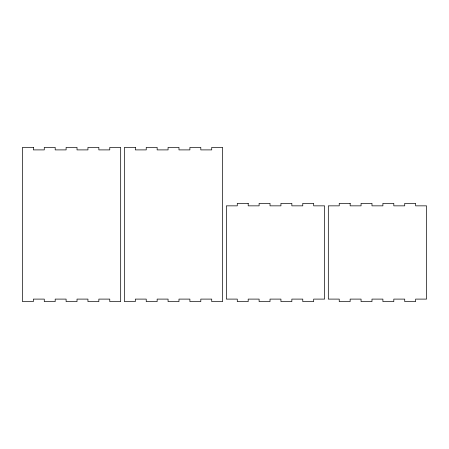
<?xml version="1.0" encoding="UTF-8"?>
<svg xmlns="http://www.w3.org/2000/svg" width="449" height="449" viewBox="0 0 449 449"><rect width="100%" height="100%" fill="white"/><g stroke="black" fill="none" stroke-linecap="round" stroke-linejoin="round"><path stroke-width="0.67" d="M33.366 147.412L22.45 147.412L22.45 301.588L33.366 301.588L33.366 299.101L44.277 299.101L44.277 301.588L55.193 301.588L55.193 299.101L66.104 299.101L66.104 301.588L77.02 301.588L77.02 299.101L87.937 299.101L87.937 301.588L98.847 301.588L98.847 299.101L109.764 299.101L109.764 301.588L120.68 301.588L120.68 147.412L109.764 147.412L109.764 149.899L98.847 149.899L98.847 147.412L87.937 147.412L87.937 149.899L77.02 149.899L77.02 147.412L66.104 147.412L66.104 149.899L55.193 149.899L55.193 147.412L44.277 147.412L44.277 149.899L33.366 149.899L33.366 147.412M135.323 147.412L124.407 147.412L124.407 301.588L135.323 301.588L135.323 299.101L146.234 299.101L146.234 301.588L157.15 301.588L157.15 299.101L168.066 299.101L168.066 301.588L178.977 301.588L178.977 299.101L189.893 299.101L189.893 301.588L200.804 301.588L200.804 299.101L211.72 299.101L211.72 301.588L222.637 301.588L222.637 147.412L211.72 147.412L211.72 149.899L200.804 149.899L200.804 147.412L189.893 147.412L189.893 149.899L178.977 149.899L178.977 147.412L168.066 147.412L168.066 149.899L157.15 149.899L157.15 147.412L146.234 147.412L146.234 149.899L135.323 149.899L135.323 147.412M248.196 203.363L237.28 203.363L237.28 205.85L226.363 205.85L226.363 299.101L237.28 299.101L237.28 301.588L248.196 301.588L248.196 299.101L259.107 299.101L259.107 301.588L270.023 301.588L270.023 299.101L280.934 299.101L280.934 301.588L291.85 301.588L291.85 299.101L302.766 299.101L302.766 301.588L313.677 301.588L313.677 299.101L324.593 299.101L324.593 205.85L313.677 205.85L313.677 203.363L302.766 203.363L302.766 205.85L291.85 205.85L291.85 203.363L280.934 203.363L280.934 205.85L270.023 205.85L270.023 203.363L259.107 203.363L259.107 205.85L248.196 205.85L248.196 203.363M350.153 203.363L339.236 203.363L339.236 205.85L328.32 205.85L328.32 299.101L339.236 299.101L339.236 301.588L350.153 301.588L350.153 299.101L361.063 299.101L361.063 301.588L371.98 301.588L371.98 299.101L382.896 299.101L382.896 301.588L393.807 301.588L393.807 299.101L404.723 299.101L404.723 301.588L415.634 301.588L415.634 299.101L426.55 299.101L426.55 205.85L415.634 205.85L415.634 203.363L404.723 203.363L404.723 205.85L393.807 205.85L393.807 203.363L382.896 203.363L382.896 205.85L371.98 205.85L371.98 203.363L361.063 203.363L361.063 205.85L350.153 205.85L350.153 203.363"/></g></svg>
